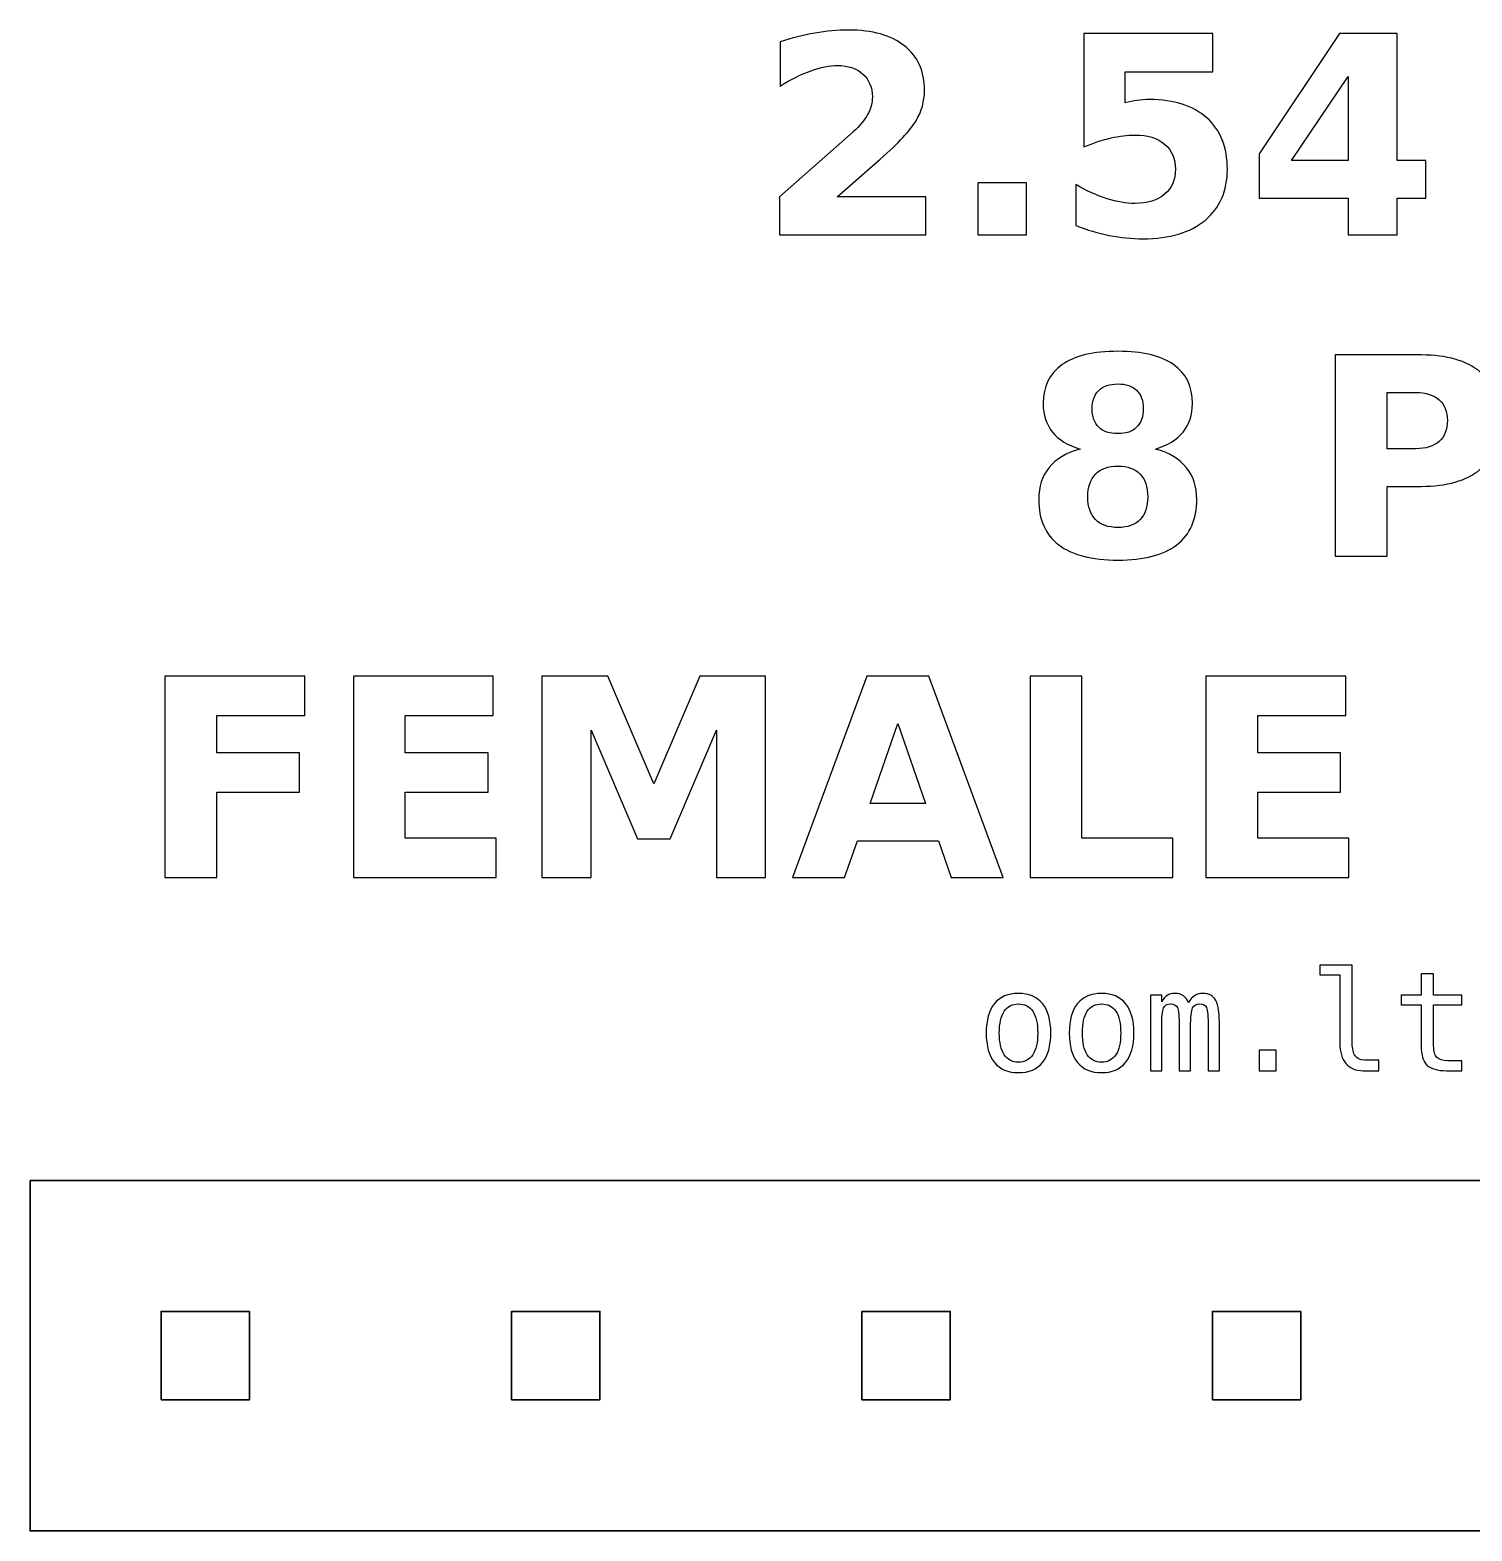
# Model space of a CAD drawing. Header units: centimetres. Extents: x -11.52 to -9.48, y -14.98 to -13.89.
# Drawn here: x -11.516 to -10.471, y -14.977 to -13.889 of the extents above; entities that cross this region are included whole.
import ezdxf

# ---------------------------------------------------------------- set-up
doc = ezdxf.new("R2010")
doc.units = ezdxf.units.CM
doc.header["$MEASUREMENT"] = 0
doc.layers.add('Layer 1', color=7, linetype='Continuous')

msp = doc.modelspace()

# ---------------------------------------------------------------- linework, layer by layer
at = {"layer": 'Layer 1', "color": 7, "lineweight": 35}
for points in [[(-11.42097, -14.882), (-11.35697, -14.882), (-11.35697, -14.818), (-11.42097, -14.818), (-11.42097, -14.882)], [(-11.16697, -14.882), (-11.10297, -14.882), (-11.10297, -14.818), (-11.16697, -14.818), (-11.16697, -14.882)], [(-10.91297, -14.882), (-10.84897, -14.882), (-10.84897, -14.818), (-10.91297, -14.818), (-10.91297, -14.882)], [(-10.65897, -14.882), (-10.59497, -14.882), (-10.59497, -14.818), (-10.65897, -14.818), (-10.65897, -14.882)]]:
    msp.add_lwpolyline(points, close=True, dxfattribs=at)
at = {"layer": 'Layer 1', "color": 250}
for points, knots in [([(-10.93086, -14.0103), (-10.93086, -14.0103), (-10.86669, -14.0103), (-10.86669, -14.0103), (-10.86669, -14.0103), (-10.86669, -14.0103), (-10.86669, -14.03793), (-10.86669, -14.03793), (-10.86669, -14.03793), (-10.86669, -14.03793), (-10.97266, -14.03793), (-10.97266, -14.03793), (-10.97266, -14.03793), (-10.97266, -14.03793), (-10.97266, -14.0103), (-10.97266, -14.0103), (-10.97266, -14.0103), (-10.97266, -14.0103), (-10.91942, -13.96333), (-10.91942, -13.96333), (-10.91942, -13.96333), (-10.91466, -13.95903), (-10.91116, -13.95483), (-10.90889, -13.95073), (-10.90889, -13.95073), (-10.90659, -13.94663), (-10.90546, -13.94236), (-10.90546, -13.93793), (-10.90546, -13.93793), (-10.90546, -13.9311), (-10.90776, -13.9256), (-10.91236, -13.92143), (-10.91236, -13.92143), (-10.91692, -13.91726), (-10.92302, -13.9152), (-10.93066, -13.9152), (-10.93066, -13.9152), (-10.93652, -13.9152), (-10.94292, -13.91646), (-10.94989, -13.91896), (-10.94989, -13.91896), (-10.95686, -13.92146), (-10.96432, -13.9252), (-10.97226, -13.93013), (-10.97226, -13.93013), (-10.97226, -13.93013), (-10.97226, -13.8981), (-10.97226, -13.8981), (-10.97226, -13.8981), (-10.96379, -13.8953), (-10.95542, -13.89316), (-10.94716, -13.8917), (-10.94716, -13.8917), (-10.93889, -13.89023), (-10.93079, -13.8895), (-10.92282, -13.8895), (-10.92282, -13.8895), (-10.90539, -13.8895), (-10.89182, -13.89333), (-10.88216, -13.90103), (-10.88216, -13.90103), (-10.87249, -13.9087), (-10.86766, -13.9194), (-10.86766, -13.93316), (-10.86766, -13.93316), (-10.86766, -13.9411), (-10.86972, -13.9485), (-10.87382, -13.95536), (-10.87382, -13.95536), (-10.87792, -13.96223), (-10.88656, -13.97143), (-10.89969, -13.98296), (-10.89969, -13.98296), (-10.89969, -13.98296), (-10.93086, -14.0103), (-10.93086, -14.0103)], [0, 0, 0, 0, 0.0526316, 0.0526316, 0.0526316, 0.0526316, 0.1052632, 0.1052632, 0.1052632, 0.1052632, 0.1578947, 0.1578947, 0.1578947, 0.1578947, 0.2105263, 0.2105263, 0.2105263, 0.2105263, 0.2631579, 0.2631579, 0.2631579, 0.2631579, 0.3157895, 0.3157895, 0.3157895, 0.3157895, 0.3684211, 0.3684211, 0.3684211, 0.3684211, 0.4210526, 0.4210526, 0.4210526, 0.4210526, 0.4736842, 0.4736842, 0.4736842, 0.4736842, 0.5263158, 0.5263158, 0.5263158, 0.5263158, 0.5789474, 0.5789474, 0.5789474, 0.5789474, 0.6315789, 0.6315789, 0.6315789, 0.6315789, 0.6842105, 0.6842105, 0.6842105, 0.6842105, 0.7368421, 0.7368421, 0.7368421, 0.7368421, 0.7894737, 0.7894737, 0.7894737, 0.7894737, 0.8421053, 0.8421053, 0.8421053, 0.8421053, 0.8947368, 0.8947368, 0.8947368, 0.8947368, 0.9473684, 0.9473684, 0.9473684, 0.9473684, 1, 1, 1, 1]), ([(-10.75215, -13.89213), (-10.75215, -13.89213), (-10.65868, -13.89213), (-10.65868, -13.89213), (-10.65868, -13.89213), (-10.65868, -13.89213), (-10.65868, -13.91976), (-10.65868, -13.91976), (-10.65868, -13.91976), (-10.65868, -13.91976), (-10.72218, -13.91976), (-10.72218, -13.91976), (-10.72218, -13.91976), (-10.72218, -13.91976), (-10.72218, -13.94233), (-10.72218, -13.94233), (-10.72218, -13.94233), (-10.71932, -13.94156), (-10.71645, -13.94096), (-10.71355, -13.94053), (-10.71355, -13.94053), (-10.71065, -13.9401), (-10.70762, -13.9399), (-10.70452, -13.9399), (-10.70452, -13.9399), (-10.68672, -13.9399), (-10.67288, -13.94433), (-10.66298, -13.95323), (-10.66298, -13.95323), (-10.65308, -13.9621), (-10.64815, -13.9745), (-10.64815, -13.99036), (-10.64815, -13.99036), (-10.64815, -14.00613), (-10.65355, -14.01846), (-10.66432, -14.0274), (-10.66432, -14.0274), (-10.67508, -14.0363), (-10.69005, -14.04076), (-10.70918, -14.04076), (-10.70918, -14.04076), (-10.71745, -14.04076), (-10.72565, -14.03996), (-10.73375, -14.03836), (-10.73375, -14.03836), (-10.74185, -14.03676), (-10.74992, -14.03436), (-10.75792, -14.0311), (-10.75792, -14.0311), (-10.75792, -14.0311), (-10.75792, -14.0015), (-10.75792, -14.0015), (-10.75792, -14.0015), (-10.74998, -14.00606), (-10.74245, -14.00946), (-10.73532, -14.01173), (-10.73532, -14.01173), (-10.72818, -14.01403), (-10.72145, -14.01516), (-10.71515, -14.01516), (-10.71515, -14.01516), (-10.70602, -14.01516), (-10.69885, -14.01293), (-10.69362, -14.00846), (-10.69362, -14.00846), (-10.68838, -14.00403), (-10.68575, -13.998), (-10.68575, -13.99036), (-10.68575, -13.99036), (-10.68575, -13.9827), (-10.68838, -13.97666), (-10.69362, -13.97223), (-10.69362, -13.97223), (-10.69885, -13.9678), (-10.70602, -13.9656), (-10.71515, -13.9656), (-10.71515, -13.9656), (-10.72055, -13.9656), (-10.72632, -13.9663), (-10.73242, -13.9677), (-10.73242, -13.9677), (-10.73855, -13.9691), (-10.74512, -13.97126), (-10.75215, -13.9742), (-10.75215, -13.9742), (-10.75215, -13.9742), (-10.75215, -13.89213), (-10.75215, -13.89213)], [0, 0, 0, 0, 0.0454545, 0.0454545, 0.0454545, 0.0454545, 0.0909091, 0.0909091, 0.0909091, 0.0909091, 0.1363636, 0.1363636, 0.1363636, 0.1363636, 0.1818182, 0.1818182, 0.1818182, 0.1818182, 0.2272727, 0.2272727, 0.2272727, 0.2272727, 0.2727273, 0.2727273, 0.2727273, 0.2727273, 0.3181818, 0.3181818, 0.3181818, 0.3181818, 0.3636364, 0.3636364, 0.3636364, 0.3636364, 0.4090909, 0.4090909, 0.4090909, 0.4090909, 0.4545455, 0.4545455, 0.4545455, 0.4545455, 0.5, 0.5, 0.5, 0.5, 0.5454545, 0.5454545, 0.5454545, 0.5454545, 0.5909091, 0.5909091, 0.5909091, 0.5909091, 0.6363636, 0.6363636, 0.6363636, 0.6363636, 0.6818182, 0.6818182, 0.6818182, 0.6818182, 0.7272727, 0.7272727, 0.7272727, 0.7272727, 0.7727273, 0.7727273, 0.7727273, 0.7727273, 0.8181818, 0.8181818, 0.8181818, 0.8181818, 0.8636364, 0.8636364, 0.8636364, 0.8636364, 0.9090909, 0.9090909, 0.9090909, 0.9090909, 0.9545455, 0.9545455, 0.9545455, 0.9545455, 1, 1, 1, 1]), ([(-10.56678, -13.89213), (-10.56678, -13.89213), (-10.52498, -13.89213), (-10.52498, -13.89213), (-10.52498, -13.89213), (-10.52498, -13.89213), (-10.52498, -13.98413), (-10.52498, -13.98413), (-10.52498, -13.98413), (-10.52498, -13.98413), (-10.50418, -13.98413), (-10.50418, -13.98413), (-10.50418, -13.98413), (-10.50418, -13.98413), (-10.50418, -14.01136), (-10.50418, -14.01136), (-10.50418, -14.01136), (-10.50418, -14.01136), (-10.52498, -14.01136), (-10.52498, -14.01136), (-10.52498, -14.01136), (-10.52498, -14.01136), (-10.52498, -14.03793), (-10.52498, -14.03793), (-10.52498, -14.03793), (-10.52498, -14.03793), (-10.56051, -14.03793), (-10.56051, -14.03793), (-10.56051, -14.03793), (-10.56051, -14.03793), (-10.56051, -14.01136), (-10.56051, -14.01136), (-10.56051, -14.01136), (-10.56051, -14.01136), (-10.62518, -14.01136), (-10.62518, -14.01136), (-10.62518, -14.01136), (-10.62518, -14.01136), (-10.62518, -13.97913), (-10.62518, -13.97913), (-10.62518, -13.97913), (-10.62518, -13.97913), (-10.56678, -13.89213), (-10.56678, -13.89213)], [0, 0, 0, 0, 0.0909091, 0.0909091, 0.0909091, 0.0909091, 0.1818182, 0.1818182, 0.1818182, 0.1818182, 0.2727273, 0.2727273, 0.2727273, 0.2727273, 0.3636364, 0.3636364, 0.3636364, 0.3636364, 0.4545455, 0.4545455, 0.4545455, 0.4545455, 0.5454545, 0.5454545, 0.5454545, 0.5454545, 0.6363636, 0.6363636, 0.6363636, 0.6363636, 0.7272727, 0.7272727, 0.7272727, 0.7272727, 0.8181818, 0.8181818, 0.8181818, 0.8181818, 0.9090909, 0.9090909, 0.9090909, 0.9090909, 1, 1, 1, 1]), ([(-10.56051, -13.9231), (-10.56051, -13.9231), (-10.60175, -13.98413), (-10.60175, -13.98413), (-10.60175, -13.98413), (-10.60175, -13.98413), (-10.56051, -13.98413), (-10.56051, -13.98413), (-10.56051, -13.98413), (-10.56051, -13.98413), (-10.56051, -13.9231), (-10.56051, -13.9231)], [0, 0, 0, 0, 0.3333333, 0.3333333, 0.3333333, 0.3333333, 0.6666667, 0.6666667, 0.6666667, 0.6666667, 1, 1, 1, 1]), ([(-10.82892, -14.00013), (-10.82892, -14.00013), (-10.79375, -14.00013), (-10.79375, -14.00013), (-10.79375, -14.00013), (-10.79375, -14.00013), (-10.79375, -14.03793), (-10.79375, -14.03793), (-10.79375, -14.03793), (-10.79375, -14.03793), (-10.82892, -14.03793), (-10.82892, -14.03793), (-10.82892, -14.03793), (-10.82892, -14.03793), (-10.82892, -14.00013), (-10.82892, -14.00013)], [0, 0, 0, 0, 0.25, 0.25, 0.25, 0.25, 0.5, 0.5, 0.5, 0.5, 0.75, 0.75, 0.75, 0.75, 1, 1, 1, 1]), ([(-10.75493, -14.1931), (-10.76377, -14.19043), (-10.77043, -14.18633), (-10.77493, -14.1808), (-10.77493, -14.1808), (-10.77943, -14.17526), (-10.78167, -14.16836), (-10.78167, -14.1601), (-10.78167, -14.1601), (-10.78167, -14.1478), (-10.77707, -14.1384), (-10.7679, -14.13196), (-10.7679, -14.13196), (-10.75873, -14.12553), (-10.74523, -14.1223), (-10.72747, -14.1223), (-10.72747, -14.1223), (-10.70983, -14.1223), (-10.6964, -14.1255), (-10.68723, -14.13193), (-10.68723, -14.13193), (-10.67807, -14.13833), (-10.67347, -14.14773), (-10.67347, -14.1601), (-10.67347, -14.1601), (-10.67347, -14.16836), (-10.67573, -14.17526), (-10.68023, -14.1808), (-10.68023, -14.1808), (-10.68477, -14.18633), (-10.69147, -14.19043), (-10.7003, -14.1931), (-10.7003, -14.1931), (-10.6904, -14.19583), (-10.68293, -14.20026), (-10.6779, -14.20643), (-10.6779, -14.20643), (-10.67287, -14.21256), (-10.67033, -14.22033), (-10.67033, -14.22973), (-10.67033, -14.22973), (-10.67033, -14.24416), (-10.67513, -14.2551), (-10.68473, -14.26246), (-10.68473, -14.26246), (-10.69433, -14.26986), (-10.7086, -14.27356), (-10.72747, -14.27356), (-10.72747, -14.27356), (-10.74643, -14.27356), (-10.76073, -14.26986), (-10.7704, -14.26246), (-10.7704, -14.26246), (-10.78007, -14.2551), (-10.7849, -14.24416), (-10.7849, -14.22973), (-10.7849, -14.22973), (-10.7849, -14.22033), (-10.78237, -14.21256), (-10.77733, -14.20643), (-10.77733, -14.20643), (-10.7723, -14.20026), (-10.76483, -14.19583), (-10.75493, -14.1931)], [0, 0, 0, 0, 0.0625, 0.0625, 0.0625, 0.0625, 0.125, 0.125, 0.125, 0.125, 0.1875, 0.1875, 0.1875, 0.1875, 0.25, 0.25, 0.25, 0.25, 0.3125, 0.3125, 0.3125, 0.3125, 0.375, 0.375, 0.375, 0.375, 0.4375, 0.4375, 0.4375, 0.4375, 0.5, 0.5, 0.5, 0.5, 0.5625, 0.5625, 0.5625, 0.5625, 0.625, 0.625, 0.625, 0.625, 0.6875, 0.6875, 0.6875, 0.6875, 0.75, 0.75, 0.75, 0.75, 0.8125, 0.8125, 0.8125, 0.8125, 0.875, 0.875, 0.875, 0.875, 0.9375, 0.9375, 0.9375, 0.9375, 1, 1, 1, 1]), ([(-10.56993, -14.12493), (-10.56993, -14.12493), (-10.50753, -14.12493), (-10.50753, -14.12493), (-10.50753, -14.12493), (-10.48897, -14.12493), (-10.47473, -14.12906), (-10.4648, -14.1373), (-10.4648, -14.1373), (-10.45487, -14.14553), (-10.4499, -14.15726), (-10.4499, -14.1725), (-10.4499, -14.1725), (-10.4499, -14.18776), (-10.45487, -14.19953), (-10.4648, -14.20776), (-10.4648, -14.20776), (-10.47473, -14.216), (-10.48897, -14.22013), (-10.50753, -14.22013), (-10.50753, -14.22013), (-10.50753, -14.22013), (-10.53233, -14.22013), (-10.53233, -14.22013), (-10.53233, -14.22013), (-10.53233, -14.22013), (-10.53233, -14.27073), (-10.53233, -14.27073), (-10.53233, -14.27073), (-10.53233, -14.27073), (-10.56993, -14.27073), (-10.56993, -14.27073), (-10.56993, -14.27073), (-10.56993, -14.27073), (-10.56993, -14.12493), (-10.56993, -14.12493)], [0, 0, 0, 0, 0.1111111, 0.1111111, 0.1111111, 0.1111111, 0.2222222, 0.2222222, 0.2222222, 0.2222222, 0.3333333, 0.3333333, 0.3333333, 0.3333333, 0.4444444, 0.4444444, 0.4444444, 0.4444444, 0.5555556, 0.5555556, 0.5555556, 0.5555556, 0.6666667, 0.6666667, 0.6666667, 0.6666667, 0.7777778, 0.7777778, 0.7777778, 0.7777778, 0.8888889, 0.8888889, 0.8888889, 0.8888889, 1, 1, 1, 1]), ([(-10.74613, -14.1639), (-10.74613, -14.1697), (-10.74453, -14.17416), (-10.7413, -14.17726), (-10.7413, -14.17726), (-10.73807, -14.1804), (-10.73347, -14.18196), (-10.72747, -14.18196), (-10.72747, -14.18196), (-10.7216, -14.18196), (-10.71707, -14.1804), (-10.7139, -14.17726), (-10.7139, -14.17726), (-10.7107, -14.17416), (-10.7091, -14.1697), (-10.7091, -14.1639), (-10.7091, -14.1639), (-10.7091, -14.1581), (-10.7107, -14.15366), (-10.7139, -14.15056), (-10.7139, -14.15056), (-10.71707, -14.14746), (-10.7216, -14.14593), (-10.72747, -14.14593), (-10.72747, -14.14593), (-10.73347, -14.14593), (-10.73807, -14.1475), (-10.7413, -14.15063), (-10.7413, -14.15063), (-10.74453, -14.15373), (-10.74613, -14.15816), (-10.74613, -14.1639)], [0, 0, 0, 0, 0.125, 0.125, 0.125, 0.125, 0.25, 0.25, 0.25, 0.25, 0.375, 0.375, 0.375, 0.375, 0.5, 0.5, 0.5, 0.5, 0.625, 0.625, 0.625, 0.625, 0.75, 0.75, 0.75, 0.75, 0.875, 0.875, 0.875, 0.875, 1, 1, 1, 1]), ([(-10.53233, -14.15216), (-10.53233, -14.15216), (-10.53233, -14.1929), (-10.53233, -14.1929), (-10.53233, -14.1929), (-10.53233, -14.1929), (-10.51153, -14.1929), (-10.51153, -14.1929), (-10.51153, -14.1929), (-10.50423, -14.1929), (-10.4986, -14.19113), (-10.49463, -14.18756), (-10.49463, -14.18756), (-10.49067, -14.18403), (-10.48867, -14.179), (-10.48867, -14.1725), (-10.48867, -14.1725), (-10.48867, -14.16596), (-10.49067, -14.16096), (-10.49463, -14.15743), (-10.49463, -14.15743), (-10.4986, -14.15393), (-10.50423, -14.15216), (-10.51153, -14.15216), (-10.51153, -14.15216), (-10.51153, -14.15216), (-10.53233, -14.15216), (-10.53233, -14.15216)], [0, 0, 0, 0, 0.1428571, 0.1428571, 0.1428571, 0.1428571, 0.2857143, 0.2857143, 0.2857143, 0.2857143, 0.4285714, 0.4285714, 0.4285714, 0.4285714, 0.5714286, 0.5714286, 0.5714286, 0.5714286, 0.7142857, 0.7142857, 0.7142857, 0.7142857, 0.8571429, 0.8571429, 0.8571429, 0.8571429, 1, 1, 1, 1]), ([(-10.72747, -14.2055), (-10.7345, -14.2055), (-10.73993, -14.20743), (-10.7437, -14.21126), (-10.7437, -14.21126), (-10.74747, -14.2151), (-10.74937, -14.2206), (-10.74937, -14.22776), (-10.74937, -14.22776), (-10.74937, -14.23493), (-10.74747, -14.2404), (-10.7437, -14.24423), (-10.7437, -14.24423), (-10.73993, -14.24803), (-10.7345, -14.24993), (-10.72747, -14.24993), (-10.72747, -14.24993), (-10.7205, -14.24993), (-10.71517, -14.24803), (-10.71143, -14.24423), (-10.71143, -14.24423), (-10.70773, -14.2404), (-10.70587, -14.23493), (-10.70587, -14.22776), (-10.70587, -14.22776), (-10.70587, -14.22053), (-10.70773, -14.21503), (-10.71143, -14.2112), (-10.71143, -14.2112), (-10.71517, -14.2074), (-10.7205, -14.2055), (-10.72747, -14.2055)], [0, 0, 0, 0, 0.125, 0.125, 0.125, 0.125, 0.25, 0.25, 0.25, 0.25, 0.375, 0.375, 0.375, 0.375, 0.5, 0.5, 0.5, 0.5, 0.625, 0.625, 0.625, 0.625, 0.75, 0.75, 0.75, 0.75, 0.875, 0.875, 0.875, 0.875, 1, 1, 1, 1]), ([(-11.41827, -14.35773), (-11.41827, -14.35773), (-11.31681, -14.35773), (-11.31681, -14.35773), (-11.31681, -14.35773), (-11.31681, -14.35773), (-11.31681, -14.38616), (-11.31681, -14.38616), (-11.31681, -14.38616), (-11.31681, -14.38616), (-11.38067, -14.38616), (-11.38067, -14.38616), (-11.38067, -14.38616), (-11.38067, -14.38616), (-11.38067, -14.4133), (-11.38067, -14.4133), (-11.38067, -14.4133), (-11.38067, -14.4133), (-11.32061, -14.4133), (-11.32061, -14.4133), (-11.32061, -14.4133), (-11.32061, -14.4133), (-11.32061, -14.44173), (-11.32061, -14.44173), (-11.32061, -14.44173), (-11.32061, -14.44173), (-11.38067, -14.44173), (-11.38067, -14.44173), (-11.38067, -14.44173), (-11.38067, -14.44173), (-11.38067, -14.50353), (-11.38067, -14.50353), (-11.38067, -14.50353), (-11.38067, -14.50353), (-11.41827, -14.50353), (-11.41827, -14.50353), (-11.41827, -14.50353), (-11.41827, -14.50353), (-11.41827, -14.35773), (-11.41827, -14.35773)], [0, 0, 0, 0, 0.1, 0.1, 0.1, 0.1, 0.2, 0.2, 0.2, 0.2, 0.3, 0.3, 0.3, 0.3, 0.4, 0.4, 0.4, 0.4, 0.5, 0.5, 0.5, 0.5, 0.6, 0.6, 0.6, 0.6, 0.7, 0.7, 0.7, 0.7, 0.8, 0.8, 0.8, 0.8, 0.9, 0.9, 0.9, 0.9, 1, 1, 1, 1]), ([(-11.28164, -14.35773), (-11.28164, -14.35773), (-11.18018, -14.35773), (-11.18018, -14.35773), (-11.18018, -14.35773), (-11.18018, -14.35773), (-11.18018, -14.38616), (-11.18018, -14.38616), (-11.18018, -14.38616), (-11.18018, -14.38616), (-11.24404, -14.38616), (-11.24404, -14.38616), (-11.24404, -14.38616), (-11.24404, -14.38616), (-11.24404, -14.4133), (-11.24404, -14.4133), (-11.24404, -14.4133), (-11.24404, -14.4133), (-11.18401, -14.4133), (-11.18401, -14.4133), (-11.18401, -14.4133), (-11.18401, -14.4133), (-11.18401, -14.44173), (-11.18401, -14.44173), (-11.18401, -14.44173), (-11.18401, -14.44173), (-11.24404, -14.44173), (-11.24404, -14.44173), (-11.24404, -14.44173), (-11.24404, -14.44173), (-11.24404, -14.4751), (-11.24404, -14.4751), (-11.24404, -14.4751), (-11.24404, -14.4751), (-11.17804, -14.4751), (-11.17804, -14.4751), (-11.17804, -14.4751), (-11.17804, -14.4751), (-11.17804, -14.50353), (-11.17804, -14.50353), (-11.17804, -14.50353), (-11.17804, -14.50353), (-11.28164, -14.50353), (-11.28164, -14.50353), (-11.28164, -14.50353), (-11.28164, -14.50353), (-11.28164, -14.35773), (-11.28164, -14.35773)], [0, 0, 0, 0, 0.0833333, 0.0833333, 0.0833333, 0.0833333, 0.1666667, 0.1666667, 0.1666667, 0.1666667, 0.25, 0.25, 0.25, 0.25, 0.3333333, 0.3333333, 0.3333333, 0.3333333, 0.4166667, 0.4166667, 0.4166667, 0.4166667, 0.5, 0.5, 0.5, 0.5, 0.5833333, 0.5833333, 0.5833333, 0.5833333, 0.6666667, 0.6666667, 0.6666667, 0.6666667, 0.75, 0.75, 0.75, 0.75, 0.8333333, 0.8333333, 0.8333333, 0.8333333, 0.9166667, 0.9166667, 0.9166667, 0.9166667, 1, 1, 1, 1]), ([(-11.14501, -14.35773), (-11.14501, -14.35773), (-11.09718, -14.35773), (-11.09718, -14.35773), (-11.09718, -14.35773), (-11.09718, -14.35773), (-11.06395, -14.43576), (-11.06395, -14.43576), (-11.06395, -14.43576), (-11.06395, -14.43576), (-11.03055, -14.35773), (-11.03055, -14.35773), (-11.03055, -14.35773), (-11.03055, -14.35773), (-10.98281, -14.35773), (-10.98281, -14.35773), (-10.98281, -14.35773), (-10.98281, -14.35773), (-10.98281, -14.50353), (-10.98281, -14.50353), (-10.98281, -14.50353), (-10.98281, -14.50353), (-11.01835, -14.50353), (-11.01835, -14.50353), (-11.01835, -14.50353), (-11.01835, -14.50353), (-11.01835, -14.3969), (-11.01835, -14.3969), (-11.01835, -14.3969), (-11.01835, -14.3969), (-11.05195, -14.4755), (-11.05195, -14.4755), (-11.05195, -14.4755), (-11.05195, -14.4755), (-11.07578, -14.4755), (-11.07578, -14.4755), (-11.07578, -14.4755), (-11.07578, -14.4755), (-11.10938, -14.3969), (-11.10938, -14.3969), (-11.10938, -14.3969), (-11.10938, -14.3969), (-11.10938, -14.50353), (-11.10938, -14.50353), (-11.10938, -14.50353), (-11.10938, -14.50353), (-11.14501, -14.50353), (-11.14501, -14.50353), (-11.14501, -14.50353), (-11.14501, -14.50353), (-11.14501, -14.35773), (-11.14501, -14.35773)], [0, 0, 0, 0, 0.0769231, 0.0769231, 0.0769231, 0.0769231, 0.1538462, 0.1538462, 0.1538462, 0.1538462, 0.2307692, 0.2307692, 0.2307692, 0.2307692, 0.3076923, 0.3076923, 0.3076923, 0.3076923, 0.3846154, 0.3846154, 0.3846154, 0.3846154, 0.4615385, 0.4615385, 0.4615385, 0.4615385, 0.5384615, 0.5384615, 0.5384615, 0.5384615, 0.6153846, 0.6153846, 0.6153846, 0.6153846, 0.6923077, 0.6923077, 0.6923077, 0.6923077, 0.7692308, 0.7692308, 0.7692308, 0.7692308, 0.8461538, 0.8461538, 0.8461538, 0.8461538, 0.9230769, 0.9230769, 0.9230769, 0.9230769, 1, 1, 1, 1]), ([(-10.85752, -14.477), (-10.85752, -14.477), (-10.91632, -14.477), (-10.91632, -14.477), (-10.91632, -14.477), (-10.91632, -14.477), (-10.92558, -14.50353), (-10.92558, -14.50353), (-10.92558, -14.50353), (-10.92558, -14.50353), (-10.96338, -14.50353), (-10.96338, -14.50353), (-10.96338, -14.50353), (-10.96338, -14.50353), (-10.90938, -14.35773), (-10.90938, -14.35773), (-10.90938, -14.35773), (-10.90938, -14.35773), (-10.86455, -14.35773), (-10.86455, -14.35773), (-10.86455, -14.35773), (-10.86455, -14.35773), (-10.81055, -14.50353), (-10.81055, -14.50353), (-10.81055, -14.50353), (-10.81055, -14.50353), (-10.84835, -14.50353), (-10.84835, -14.50353), (-10.84835, -14.50353), (-10.84835, -14.50353), (-10.85752, -14.477), (-10.85752, -14.477)], [0, 0, 0, 0, 0.125, 0.125, 0.125, 0.125, 0.25, 0.25, 0.25, 0.25, 0.375, 0.375, 0.375, 0.375, 0.5, 0.5, 0.5, 0.5, 0.625, 0.625, 0.625, 0.625, 0.75, 0.75, 0.75, 0.75, 0.875, 0.875, 0.875, 0.875, 1, 1, 1, 1]), ([(-10.79118, -14.35773), (-10.79118, -14.35773), (-10.75358, -14.35773), (-10.75358, -14.35773), (-10.75358, -14.35773), (-10.75358, -14.35773), (-10.75358, -14.4751), (-10.75358, -14.4751), (-10.75358, -14.4751), (-10.75358, -14.4751), (-10.68758, -14.4751), (-10.68758, -14.4751), (-10.68758, -14.4751), (-10.68758, -14.4751), (-10.68758, -14.50353), (-10.68758, -14.50353), (-10.68758, -14.50353), (-10.68758, -14.50353), (-10.79118, -14.50353), (-10.79118, -14.50353), (-10.79118, -14.50353), (-10.79118, -14.50353), (-10.79118, -14.35773), (-10.79118, -14.35773)], [0, 0, 0, 0, 0.1666667, 0.1666667, 0.1666667, 0.1666667, 0.3333333, 0.3333333, 0.3333333, 0.3333333, 0.5, 0.5, 0.5, 0.5, 0.6666667, 0.6666667, 0.6666667, 0.6666667, 0.8333333, 0.8333333, 0.8333333, 0.8333333, 1, 1, 1, 1]), ([(-10.66375, -14.35773), (-10.66375, -14.35773), (-10.56229, -14.35773), (-10.56229, -14.35773), (-10.56229, -14.35773), (-10.56229, -14.35773), (-10.56229, -14.38616), (-10.56229, -14.38616), (-10.56229, -14.38616), (-10.56229, -14.38616), (-10.62615, -14.38616), (-10.62615, -14.38616), (-10.62615, -14.38616), (-10.62615, -14.38616), (-10.62615, -14.4133), (-10.62615, -14.4133), (-10.62615, -14.4133), (-10.62615, -14.4133), (-10.56612, -14.4133), (-10.56612, -14.4133), (-10.56612, -14.4133), (-10.56612, -14.4133), (-10.56612, -14.44173), (-10.56612, -14.44173), (-10.56612, -14.44173), (-10.56612, -14.44173), (-10.62615, -14.44173), (-10.62615, -14.44173), (-10.62615, -14.44173), (-10.62615, -14.44173), (-10.62615, -14.4751), (-10.62615, -14.4751), (-10.62615, -14.4751), (-10.62615, -14.4751), (-10.56015, -14.4751), (-10.56015, -14.4751), (-10.56015, -14.4751), (-10.56015, -14.4751), (-10.56015, -14.50353), (-10.56015, -14.50353), (-10.56015, -14.50353), (-10.56015, -14.50353), (-10.66375, -14.50353), (-10.66375, -14.50353), (-10.66375, -14.50353), (-10.66375, -14.50353), (-10.66375, -14.35773), (-10.66375, -14.35773)], [0, 0, 0, 0, 0.0833333, 0.0833333, 0.0833333, 0.0833333, 0.1666667, 0.1666667, 0.1666667, 0.1666667, 0.25, 0.25, 0.25, 0.25, 0.3333333, 0.3333333, 0.3333333, 0.3333333, 0.4166667, 0.4166667, 0.4166667, 0.4166667, 0.5, 0.5, 0.5, 0.5, 0.5833333, 0.5833333, 0.5833333, 0.5833333, 0.6666667, 0.6666667, 0.6666667, 0.6666667, 0.75, 0.75, 0.75, 0.75, 0.8333333, 0.8333333, 0.8333333, 0.8333333, 0.9166667, 0.9166667, 0.9166667, 0.9166667, 1, 1, 1, 1]), ([(-10.90695, -14.44993), (-10.90695, -14.44993), (-10.86698, -14.44993), (-10.86698, -14.44993), (-10.86698, -14.44993), (-10.86698, -14.44993), (-10.88692, -14.39193), (-10.88692, -14.39193), (-10.88692, -14.39193), (-10.88692, -14.39193), (-10.90695, -14.44993), (-10.90695, -14.44993)], [0, 0, 0, 0, 0.3333333, 0.3333333, 0.3333333, 0.3333333, 0.6666667, 0.6666667, 0.6666667, 0.6666667, 1, 1, 1, 1]), ([(-10.55763, -14.6237), (-10.55763, -14.62774), (-10.5569, -14.63077), (-10.55541, -14.63282), (-10.55541, -14.63282), (-10.55393, -14.63487), (-10.55175, -14.6359), (-10.54885, -14.6359), (-10.54885, -14.6359), (-10.54885, -14.6359), (-10.53835, -14.6359), (-10.53835, -14.6359), (-10.53835, -14.6359), (-10.53835, -14.6359), (-10.53835, -14.64352), (-10.53835, -14.64352), (-10.53835, -14.64352), (-10.53835, -14.64352), (-10.54971, -14.64352), (-10.54971, -14.64352), (-10.54971, -14.64352), (-10.5551, -14.64352), (-10.55925, -14.64179), (-10.5622, -14.63834), (-10.5622, -14.63834), (-10.56515, -14.63489), (-10.56661, -14.63), (-10.56661, -14.6237), (-10.56661, -14.6237), (-10.56661, -14.6237), (-10.56661, -14.57404), (-10.56661, -14.57404), (-10.56661, -14.57404), (-10.56661, -14.57404), (-10.58101, -14.57404), (-10.58101, -14.57404), (-10.58101, -14.57404), (-10.58101, -14.57404), (-10.58101, -14.567), (-10.58101, -14.567), (-10.58101, -14.567), (-10.58101, -14.567), (-10.55763, -14.567), (-10.55763, -14.567), (-10.55763, -14.567), (-10.55763, -14.567), (-10.55763, -14.6237), (-10.55763, -14.6237)], [0, 0, 0, 0, 0.0833333, 0.0833333, 0.0833333, 0.0833333, 0.1666667, 0.1666667, 0.1666667, 0.1666667, 0.25, 0.25, 0.25, 0.25, 0.3333333, 0.3333333, 0.3333333, 0.3333333, 0.4166667, 0.4166667, 0.4166667, 0.4166667, 0.5, 0.5, 0.5, 0.5, 0.5833333, 0.5833333, 0.5833333, 0.5833333, 0.6666667, 0.6666667, 0.6666667, 0.6666667, 0.75, 0.75, 0.75, 0.75, 0.8333333, 0.8333333, 0.8333333, 0.8333333, 0.9166667, 0.9166667, 0.9166667, 0.9166667, 1, 1, 1, 1]), ([(-10.49865, -14.5733), (-10.49865, -14.5733), (-10.49865, -14.58884), (-10.49865, -14.58884), (-10.49865, -14.58884), (-10.49865, -14.58884), (-10.47823, -14.58884), (-10.47823, -14.58884), (-10.47823, -14.58884), (-10.47823, -14.58884), (-10.47823, -14.59582), (-10.47823, -14.59582), (-10.47823, -14.59582), (-10.47823, -14.59582), (-10.49865, -14.59582), (-10.49865, -14.59582), (-10.49865, -14.59582), (-10.49865, -14.59582), (-10.49865, -14.6255), (-10.49865, -14.6255), (-10.49865, -14.6255), (-10.49865, -14.62954), (-10.49788, -14.63235), (-10.49635, -14.63394), (-10.49635, -14.63394), (-10.49481, -14.63554), (-10.49215, -14.63634), (-10.48835, -14.63634), (-10.48835, -14.63634), (-10.48835, -14.63634), (-10.47823, -14.63634), (-10.47823, -14.63634), (-10.47823, -14.63634), (-10.47823, -14.63634), (-10.47823, -14.64352), (-10.47823, -14.64352), (-10.47823, -14.64352), (-10.47823, -14.64352), (-10.48921, -14.64352), (-10.48921, -14.64352), (-10.48921, -14.64352), (-10.49596, -14.64352), (-10.50071, -14.64217), (-10.50348, -14.63947), (-10.50348, -14.63947), (-10.50625, -14.63677), (-10.50763, -14.6321), (-10.50763, -14.6255), (-10.50763, -14.6255), (-10.50763, -14.6255), (-10.50763, -14.59582), (-10.50763, -14.59582), (-10.50763, -14.59582), (-10.50763, -14.59582), (-10.52223, -14.59582), (-10.52223, -14.59582), (-10.52223, -14.59582), (-10.52223, -14.59582), (-10.52223, -14.58884), (-10.52223, -14.58884), (-10.52223, -14.58884), (-10.52223, -14.58884), (-10.50763, -14.58884), (-10.50763, -14.58884), (-10.50763, -14.58884), (-10.50763, -14.58884), (-10.50763, -14.5733), (-10.50763, -14.5733), (-10.50763, -14.5733), (-10.50763, -14.5733), (-10.49865, -14.5733), (-10.49865, -14.5733)], [0, 0, 0, 0, 0.0555556, 0.0555556, 0.0555556, 0.0555556, 0.1111111, 0.1111111, 0.1111111, 0.1111111, 0.1666667, 0.1666667, 0.1666667, 0.1666667, 0.2222222, 0.2222222, 0.2222222, 0.2222222, 0.2777778, 0.2777778, 0.2777778, 0.2777778, 0.3333333, 0.3333333, 0.3333333, 0.3333333, 0.3888889, 0.3888889, 0.3888889, 0.3888889, 0.4444444, 0.4444444, 0.4444444, 0.4444444, 0.5, 0.5, 0.5, 0.5, 0.5555556, 0.5555556, 0.5555556, 0.5555556, 0.6111111, 0.6111111, 0.6111111, 0.6111111, 0.6666667, 0.6666667, 0.6666667, 0.6666667, 0.7222222, 0.7222222, 0.7222222, 0.7222222, 0.7777778, 0.7777778, 0.7777778, 0.7777778, 0.8333333, 0.8333333, 0.8333333, 0.8333333, 0.8888889, 0.8888889, 0.8888889, 0.8888889, 0.9444444, 0.9444444, 0.9444444, 0.9444444, 1, 1, 1, 1]), ([(-10.79955, -14.58752), (-10.79196, -14.58752), (-10.78616, -14.58997), (-10.78215, -14.59489), (-10.78215, -14.59489), (-10.77813, -14.5998), (-10.77611, -14.60692), (-10.77611, -14.61622), (-10.77611, -14.61622), (-10.77611, -14.62557), (-10.77811, -14.63269), (-10.78211, -14.63759), (-10.78211, -14.63759), (-10.78613, -14.64249), (-10.79193, -14.64494), (-10.79955, -14.64494), (-10.79955, -14.64494), (-10.80715, -14.64494), (-10.81293, -14.64249), (-10.81695, -14.63759), (-10.81695, -14.63759), (-10.82095, -14.63269), (-10.82295, -14.62557), (-10.82295, -14.61622), (-10.82295, -14.61622), (-10.82295, -14.60692), (-10.82095, -14.5998), (-10.81695, -14.59489), (-10.81695, -14.59489), (-10.81293, -14.58997), (-10.80715, -14.58752), (-10.79955, -14.58752)], [0, 0, 0, 0, 0.125, 0.125, 0.125, 0.125, 0.25, 0.25, 0.25, 0.25, 0.375, 0.375, 0.375, 0.375, 0.5, 0.5, 0.5, 0.5, 0.625, 0.625, 0.625, 0.625, 0.75, 0.75, 0.75, 0.75, 0.875, 0.875, 0.875, 0.875, 1, 1, 1, 1]), ([(-10.73935, -14.58752), (-10.73176, -14.58752), (-10.72596, -14.58997), (-10.72195, -14.59489), (-10.72195, -14.59489), (-10.71793, -14.5998), (-10.71591, -14.60692), (-10.71591, -14.61622), (-10.71591, -14.61622), (-10.71591, -14.62557), (-10.71791, -14.63269), (-10.72191, -14.63759), (-10.72191, -14.63759), (-10.72593, -14.64249), (-10.73173, -14.64494), (-10.73935, -14.64494), (-10.73935, -14.64494), (-10.74695, -14.64494), (-10.75273, -14.64249), (-10.75675, -14.63759), (-10.75675, -14.63759), (-10.76075, -14.63269), (-10.76275, -14.62557), (-10.76275, -14.61622), (-10.76275, -14.61622), (-10.76275, -14.60692), (-10.76075, -14.5998), (-10.75675, -14.59489), (-10.75675, -14.59489), (-10.75273, -14.58997), (-10.74695, -14.58752), (-10.73935, -14.58752)], [0, 0, 0, 0, 0.125, 0.125, 0.125, 0.125, 0.25, 0.25, 0.25, 0.25, 0.375, 0.375, 0.375, 0.375, 0.5, 0.5, 0.5, 0.5, 0.625, 0.625, 0.625, 0.625, 0.75, 0.75, 0.75, 0.75, 0.875, 0.875, 0.875, 0.875, 1, 1, 1, 1]), ([(-10.67623, -14.5944), (-10.67513, -14.59205), (-10.67371, -14.59032), (-10.672, -14.5892), (-10.672, -14.5892), (-10.6703, -14.58809), (-10.66823, -14.58752), (-10.66583, -14.58752), (-10.66583, -14.58752), (-10.66143, -14.58752), (-10.65833, -14.58922), (-10.65653, -14.59262), (-10.65653, -14.59262), (-10.65471, -14.59602), (-10.65381, -14.60242), (-10.65381, -14.61184), (-10.65381, -14.61184), (-10.65381, -14.61184), (-10.65381, -14.64352), (-10.65381, -14.64352), (-10.65381, -14.64352), (-10.65381, -14.64352), (-10.66201, -14.64352), (-10.66201, -14.64352), (-10.66201, -14.64352), (-10.66201, -14.64352), (-10.66201, -14.61222), (-10.66201, -14.61222), (-10.66201, -14.61222), (-10.66201, -14.6045), (-10.66245, -14.59972), (-10.66331, -14.59784), (-10.66331, -14.59784), (-10.66416, -14.59597), (-10.66575, -14.59504), (-10.66803, -14.59504), (-10.66803, -14.59504), (-10.67063, -14.59504), (-10.67241, -14.59604), (-10.67338, -14.59804), (-10.67338, -14.59804), (-10.67433, -14.60004), (-10.67481, -14.60477), (-10.67481, -14.61222), (-10.67481, -14.61222), (-10.67481, -14.61222), (-10.67481, -14.64352), (-10.67481, -14.64352), (-10.67481, -14.64352), (-10.67481, -14.64352), (-10.68301, -14.64352), (-10.68301, -14.64352), (-10.68301, -14.64352), (-10.68301, -14.64352), (-10.68301, -14.61222), (-10.68301, -14.61222), (-10.68301, -14.61222), (-10.68301, -14.6044), (-10.68348, -14.59959), (-10.68441, -14.59777), (-10.68441, -14.59777), (-10.68533, -14.59595), (-10.687, -14.59504), (-10.68941, -14.59504), (-10.68941, -14.59504), (-10.6918, -14.59504), (-10.69345, -14.59604), (-10.69436, -14.59804), (-10.69436, -14.59804), (-10.6953, -14.60004), (-10.69576, -14.60477), (-10.69576, -14.61222), (-10.69576, -14.61222), (-10.69576, -14.61222), (-10.69576, -14.64352), (-10.69576, -14.64352), (-10.69576, -14.64352), (-10.69576, -14.64352), (-10.70391, -14.64352), (-10.70391, -14.64352), (-10.70391, -14.64352), (-10.70391, -14.64352), (-10.70391, -14.58884), (-10.70391, -14.58884), (-10.70391, -14.58884), (-10.70391, -14.58884), (-10.69576, -14.58884), (-10.69576, -14.58884), (-10.69576, -14.58884), (-10.69576, -14.58884), (-10.69576, -14.59352), (-10.69576, -14.59352), (-10.69576, -14.59352), (-10.6947, -14.59157), (-10.69335, -14.59009), (-10.69173, -14.58905), (-10.69173, -14.58905), (-10.69013, -14.58804), (-10.6883, -14.58752), (-10.68625, -14.58752), (-10.68625, -14.58752), (-10.68376, -14.58752), (-10.68171, -14.58809), (-10.68006, -14.58922), (-10.68006, -14.58922), (-10.67841, -14.59037), (-10.67715, -14.59209), (-10.67623, -14.5944)], [0, 0, 0, 0, 0.037037, 0.037037, 0.037037, 0.037037, 0.0740741, 0.0740741, 0.0740741, 0.0740741, 0.1111111, 0.1111111, 0.1111111, 0.1111111, 0.1481481, 0.1481481, 0.1481481, 0.1481481, 0.1851852, 0.1851852, 0.1851852, 0.1851852, 0.2222222, 0.2222222, 0.2222222, 0.2222222, 0.2592593, 0.2592593, 0.2592593, 0.2592593, 0.2962963, 0.2962963, 0.2962963, 0.2962963, 0.3333333, 0.3333333, 0.3333333, 0.3333333, 0.3703704, 0.3703704, 0.3703704, 0.3703704, 0.4074074, 0.4074074, 0.4074074, 0.4074074, 0.4444444, 0.4444444, 0.4444444, 0.4444444, 0.4814815, 0.4814815, 0.4814815, 0.4814815, 0.5185185, 0.5185185, 0.5185185, 0.5185185, 0.5555556, 0.5555556, 0.5555556, 0.5555556, 0.5925926, 0.5925926, 0.5925926, 0.5925926, 0.6296296, 0.6296296, 0.6296296, 0.6296296, 0.6666667, 0.6666667, 0.6666667, 0.6666667, 0.7037037, 0.7037037, 0.7037037, 0.7037037, 0.7407407, 0.7407407, 0.7407407, 0.7407407, 0.7777778, 0.7777778, 0.7777778, 0.7777778, 0.8148148, 0.8148148, 0.8148148, 0.8148148, 0.8518519, 0.8518519, 0.8518519, 0.8518519, 0.8888889, 0.8888889, 0.8888889, 0.8888889, 0.9259259, 0.9259259, 0.9259259, 0.9259259, 0.962963, 0.962963, 0.962963, 0.962963, 1, 1, 1, 1]), ([(-10.79955, -14.59514), (-10.80411, -14.59514), (-10.80756, -14.5969), (-10.80991, -14.60045), (-10.80991, -14.60045), (-10.81226, -14.604), (-10.81343, -14.60927), (-10.81343, -14.61622), (-10.81343, -14.61622), (-10.81343, -14.62315), (-10.81226, -14.6284), (-10.80991, -14.63197), (-10.80991, -14.63197), (-10.80756, -14.63554), (-10.80411, -14.63732), (-10.79955, -14.63732), (-10.79955, -14.63732), (-10.79496, -14.63732), (-10.7915, -14.63554), (-10.78915, -14.63197), (-10.78915, -14.63197), (-10.7868, -14.6284), (-10.78563, -14.62315), (-10.78563, -14.61622), (-10.78563, -14.61622), (-10.78563, -14.60927), (-10.7868, -14.604), (-10.78915, -14.60045), (-10.78915, -14.60045), (-10.7915, -14.5969), (-10.79496, -14.59514), (-10.79955, -14.59514)], [0, 0, 0, 0, 0.125, 0.125, 0.125, 0.125, 0.25, 0.25, 0.25, 0.25, 0.375, 0.375, 0.375, 0.375, 0.5, 0.5, 0.5, 0.5, 0.625, 0.625, 0.625, 0.625, 0.75, 0.75, 0.75, 0.75, 0.875, 0.875, 0.875, 0.875, 1, 1, 1, 1]), ([(-10.73935, -14.59514), (-10.74391, -14.59514), (-10.74736, -14.5969), (-10.74971, -14.60045), (-10.74971, -14.60045), (-10.75206, -14.604), (-10.75323, -14.60927), (-10.75323, -14.61622), (-10.75323, -14.61622), (-10.75323, -14.62315), (-10.75206, -14.6284), (-10.74971, -14.63197), (-10.74971, -14.63197), (-10.74736, -14.63554), (-10.74391, -14.63732), (-10.73935, -14.63732), (-10.73935, -14.63732), (-10.73476, -14.63732), (-10.7313, -14.63554), (-10.72895, -14.63197), (-10.72895, -14.63197), (-10.7266, -14.6284), (-10.72543, -14.62315), (-10.72543, -14.61622), (-10.72543, -14.61622), (-10.72543, -14.60927), (-10.7266, -14.604), (-10.72895, -14.60045), (-10.72895, -14.60045), (-10.7313, -14.5969), (-10.73476, -14.59514), (-10.73935, -14.59514)], [0, 0, 0, 0, 0.125, 0.125, 0.125, 0.125, 0.25, 0.25, 0.25, 0.25, 0.375, 0.375, 0.375, 0.375, 0.5, 0.5, 0.5, 0.5, 0.625, 0.625, 0.625, 0.625, 0.75, 0.75, 0.75, 0.75, 0.875, 0.875, 0.875, 0.875, 1, 1, 1, 1]), ([(-10.62515, -14.62862), (-10.62515, -14.62862), (-10.61285, -14.62862), (-10.61285, -14.62862), (-10.61285, -14.62862), (-10.61285, -14.62862), (-10.61285, -14.64352), (-10.61285, -14.64352), (-10.61285, -14.64352), (-10.61285, -14.64352), (-10.62515, -14.64352), (-10.62515, -14.64352), (-10.62515, -14.64352), (-10.62515, -14.64352), (-10.62515, -14.62862), (-10.62515, -14.62862)], [0, 0, 0, 0, 0.25, 0.25, 0.25, 0.25, 0.5, 0.5, 0.5, 0.5, 0.75, 0.75, 0.75, 0.75, 1, 1, 1, 1])]:
    msp.add_open_spline(points, degree=3, knots=knots, dxfattribs=at)
at = {"layer": 'Layer 1', "color": 7, "lineweight": 35}
msp.add_open_spline([(-11.516, -14.72303), (-11.516, -14.72303), (-9.484, -14.72303), (-9.484, -14.72303), (-9.484, -14.72303), (-9.484, -14.72303), (-9.484, -14.97703), (-9.484, -14.97703), (-9.484, -14.97703), (-9.484, -14.97703), (-11.516, -14.97703), (-11.516, -14.97703), (-11.516, -14.97703), (-11.516, -14.97703), (-11.516, -14.72303), (-11.516, -14.72303)], degree=3, knots=[0, 0, 0, 0, 0.25, 0.25, 0.25, 0.25, 0.5, 0.5, 0.5, 0.5, 0.75, 0.75, 0.75, 0.75, 1, 1, 1, 1], dxfattribs=at)

doc.saveas('drawing.dxf')
